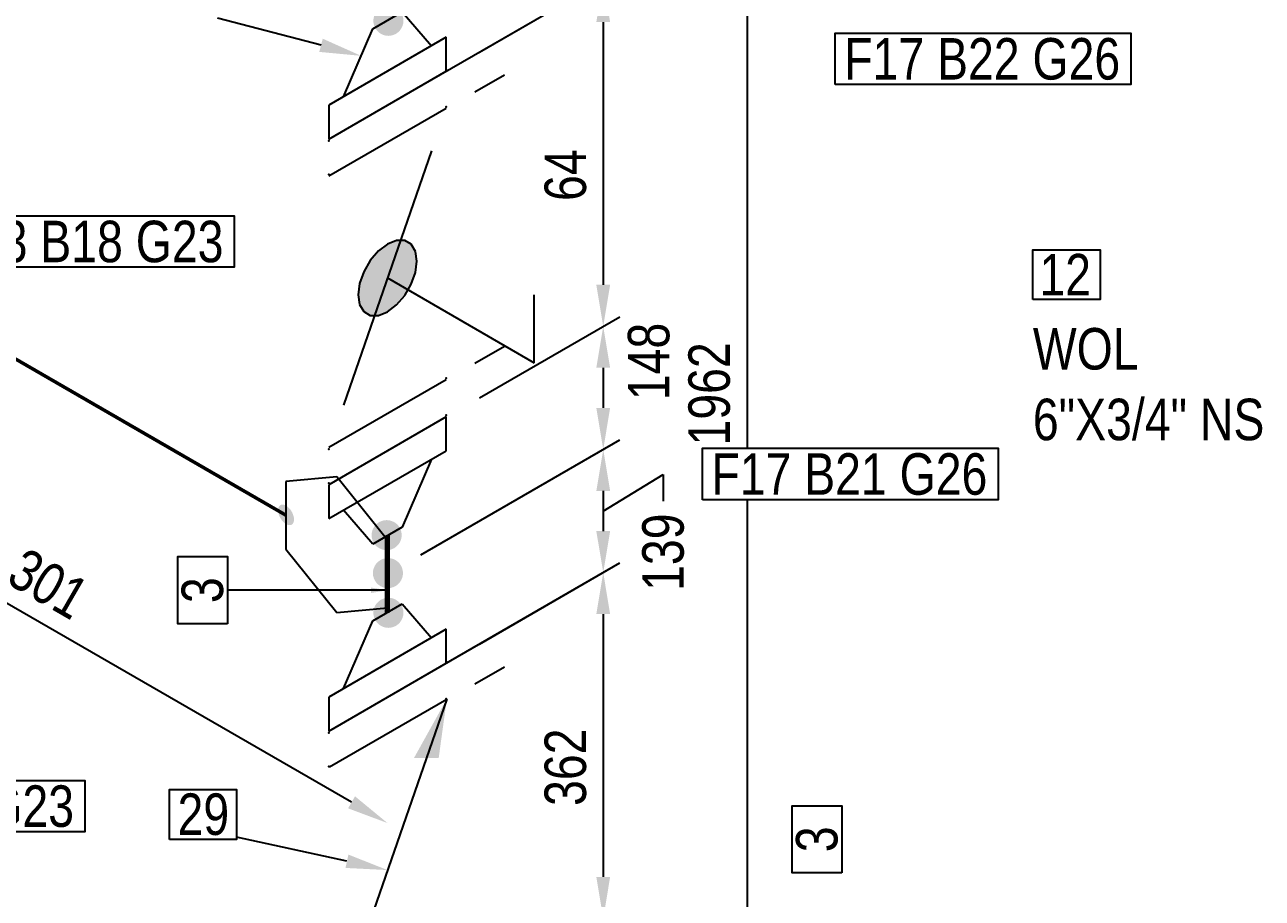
# Model space of a CAD drawing. Header units: millimetres. Extents: x 0 to 594, y 0 to 420.
# Drawn here: x 281.9 to 356.5, y 192.5 to 245.1 of the extents above; entities that cross this region are included whole.
import ezdxf
from ezdxf import colors
from ezdxf.entities.mleader import LeaderData, LeaderLine
from ezdxf.enums import TextEntityAlignment as Align
from ezdxf.math import Vec2, Vec3

# ---------------------------------------------------------------- set-up
doc = ezdxf.new("R2010")
doc.units = ezdxf.units.MM
doc.header["$LTSCALE"] = 0.25
for name, color, linetype in [('기호', 4, 'Continuous'), ('밸브', 4, 'Continuous'), ('용접', 1, 'Continuous'), ('주석', 7, 'Continuous'), ('치수', 1, 'Continuous')]:
    doc.layers.add(name, color=color, linetype=linetype)
doc.layers.add('파이프', color=3, linetype='Continuous', lineweight=70)
doc.layers.add('파이프 작은 보어', color=30, linetype='Continuous', lineweight=50)
doc.styles.add('AdskIsoAnnotation', font='arial.ttf', dxfattribs={"width": 0.8, "height": 1})
doc.styles.add('AdskIsoMetric', font='arial.ttf', dxfattribs={"width": 0.8, "height": 2.5})
doc.styles.add('AdskIsoMetric-30', font='arial.ttf', dxfattribs={"width": 0.8, "height": 2.5})
doc.styles.get("Standard").update_dxf_attribs({"font": 'arial.ttf'})
doc.dimstyles.new('AdskIsoMetric', dxfattribs={"dimtxt": 2.5, "dimasz": 2.5, "dimexe": 1, "dimexo": 2, "dimgap": 0.8, "dimtad": 1, "dimdec": 0, "dimrnd": 1, "dimzin": 0, "dimdsep": 46, "dimtxsty": 'AdskIsoMetric', "dimcen": 0, "dimclrt": 7, "dimadec": 0, "dimazin": 0, "dimtfac": 1, "dimtdec": 0, "dimtmove": 1, "dimatfit": 3, "dimfxl": 0, "dimfrac": 2, "dimtolj": 1, "dimtzin": 0, "dimarcsym": 0})

# ---------------------------------------------------------------- blocks, each defined once
blk = doc.blocks.new('개스킷-2-IsoRight')
at = {"color": 0, "linetype": 'ByBlock', "lineweight": -2, "extrusion": (-1, 0, 0)}
for p in [(-0.0529, 0.2347), (0.0442, 0.1786), (-0.0442, -0.1786), (0.0442, -0.2296)]:
    blk.add_point(p, dxfattribs=at)
blk = doc.blocks.new('버터플라이 밸브-2-IsoRight')
blk.add_hatch(color=256).paths.add_polyline_path([(-0.0884, 0.051), (-0.0883, 0.0503), (-0.0882, 0.0496), (-0.0881, 0.0489), (-0.088, 0.0483), (-0.0879, 0.0476), (-0.0879, 0.0469), (-0.0878, 0.0462), (-0.0877, 0.0455), (-0.0876, 0.0448), (-0.0875, 0.0441), (-0.0874, 0.0434), (-0.0873, 0.0427), (-0.0872, 0.042), (-0.0872, 0.0413), (-0.0871, 0.0406), (-0.087, 0.0399), (-0.0869, 0.0392), (-0.0868, 0.0385), (-0.0867, 0.0378), (-0.0866, 0.0371), (-0.0865, 0.0364), (-0.0864, 0.0357), (-0.0864, 0.0351), (-0.0863, 0.0344), (-0.0862, 0.0337), (-0.0861, 0.033), (-0.086, 0.0323), (-0.0859, 0.0316), (-0.0858, 0.0309), (-0.0857, 0.0302), (-0.0857, 0.0295), (-0.0856, 0.0288), (-0.0855, 0.0281), (-0.0854, 0.0274), (-0.0853, 0.0267), (-0.0852, 0.026), (-0.0851, 0.0253), (-0.085, 0.0246), (-0.0849, 0.0239), (-0.0849, 0.0232), (-0.0848, 0.0226), (-0.0847, 0.0219), (-0.0846, 0.0212), (-0.0845, 0.0205), (-0.0844, 0.0198), (-0.0843, 0.0191), (-0.0842, 0.0184), (-0.0842, 0.0177), (-0.0841, 0.017), (-0.0841, 0.017), (-0.0838, 0.0163), (-0.0835, 0.0155), (-0.0833, 0.0148), (-0.083, 0.0141), (-0.0828, 0.0134), (-0.0825, 0.0126), (-0.0823, 0.0119), (-0.082, 0.0112), (-0.0818, 0.0104), (-0.0815, 0.0097), (-0.0812, 0.009), (-0.081, 0.0083), (-0.0807, 0.0075), (-0.0805, 0.0068), (-0.0802, 0.0061), (-0.08, 0.0053), (-0.0797, 0.0046), (-0.0795, 0.0039), (-0.0792, 0.0032), (-0.0789, 0.0024), (-0.0787, 0.0017), (-0.0784, 0.001), (-0.0782, 0.0002), (-0.0779, -0.0005), (-0.0777, -0.0012), (-0.0774, -0.0019), (-0.0771, -0.0027), (-0.0769, -0.0034), (-0.0766, -0.0041), (-0.0764, -0.0049), (-0.0761, -0.0056), (-0.0759, -0.0063), (-0.0756, -0.007), (-0.0754, -0.0078), (-0.0751, -0.0085), (-0.0748, -0.0092), (-0.0746, -0.01), (-0.0743, -0.0107), (-0.0741, -0.0114), (-0.0738, -0.0121), (-0.0736, -0.0129), (-0.0733, -0.0136), (-0.073, -0.0143), (-0.0728, -0.0151), (-0.0725, -0.0158), (-0.0723, -0.0165), (-0.072, -0.0172), (-0.0718, -0.018), (-0.0715, -0.0187), (-0.0715, -0.0187), (-0.0711, -0.0194), (-0.0707, -0.0201), (-0.0703, -0.0208), (-0.0699, -0.0215), (-0.0695, -0.0222), (-0.0691, -0.0229), (-0.0687, -0.0235), (-0.0683, -0.0242), (-0.0679, -0.0249), (-0.0675, -0.0256), (-0.0671, -0.0263), (-0.0667, -0.027), (-0.0663, -0.0277), (-0.0659, -0.0284), (-0.0655, -0.0291), (-0.0651, -0.0298), (-0.0647, -0.0305), (-0.0643, -0.0311), (-0.0639, -0.0318), (-0.0635, -0.0325), (-0.0631, -0.0332), (-0.0627, -0.0339), (-0.0623, -0.0346), (-0.0619, -0.0353), (-0.0615, -0.036), (-0.0611, -0.0367), (-0.0607, -0.0374), (-0.0603, -0.0381), (-0.0599, -0.0388), (-0.0595, -0.0394), (-0.0591, -0.0401), (-0.0587, -0.0408), (-0.0583, -0.0415), (-0.0579, -0.0422), (-0.0575, -0.0429), (-0.0571, -0.0436), (-0.0567, -0.0443), (-0.0563, -0.045), (-0.0559, -0.0457), (-0.0555, -0.0464), (-0.0551, -0.047), (-0.0547, -0.0477), (-0.0543, -0.0484), (-0.0539, -0.0491), (-0.0535, -0.0498), (-0.0532, -0.0505), (-0.0528, -0.0512), (-0.0524, -0.0519), (-0.052, -0.0526), (-0.052, -0.0526), (-0.0515, -0.0532), (-0.0509, -0.0537), (-0.0504, -0.0543), (-0.0499, -0.0549), (-0.0494, -0.0555), (-0.0489, -0.0561), (-0.0484, -0.0567), (-0.0479, -0.0573), (-0.0474, -0.0579), (-0.0469, -0.0584), (-0.0464, -0.059), (-0.0459, -0.0596), (-0.0454, -0.0602), (-0.0449, -0.0608), (-0.0444, -0.0614), (-0.0439, -0.062), (-0.0434, -0.0625), (-0.0429, -0.0631), (-0.0424, -0.0637), (-0.0419, -0.0643), (-0.0414, -0.0649), (-0.0409, -0.0655), (-0.0404, -0.0661), (-0.0399, -0.0666), (-0.0394, -0.0672), (-0.0389, -0.0678), (-0.0384, -0.0684), (-0.0379, -0.069), (-0.0374, -0.0696), (-0.0369, -0.0702), (-0.0364, -0.0707), (-0.0359, -0.0713), (-0.0354, -0.0719), (-0.0349, -0.0725), (-0.0344, -0.0731), (-0.0339, -0.0737), (-0.0333, -0.0743), (-0.0328, -0.0748), (-0.0323, -0.0754), (-0.0318, -0.076), (-0.0313, -0.0766), (-0.0308, -0.0772), (-0.0303, -0.0778), (-0.0298, -0.0784), (-0.0293, -0.079), (-0.0288, -0.0795), (-0.0283, -0.0801), (-0.0278, -0.0807), (-0.0273, -0.0813), (-0.0273, -0.0813), (-0.0268, -0.0817), (-0.0262, -0.0821), (-0.0256, -0.0826), (-0.0251, -0.083), (-0.0245, -0.0834), (-0.024, -0.0838), (-0.0234, -0.0843), (-0.0229, -0.0847), (-0.0223, -0.0851), (-0.0217, -0.0855), (-0.0212, -0.086), (-0.0206, -0.0864), (-0.0201, -0.0868), (-0.0195, -0.0872), (-0.019, -0.0877), (-0.0184, -0.0881), (-0.0178, -0.0885), (-0.0173, -0.0889), (-0.0167, -0.0893), (-0.0162, -0.0898), (-0.0156, -0.0902), (-0.0151, -0.0906), (-0.0145, -0.091), (-0.0139, -0.0915), (-0.0134, -0.0919), (-0.0128, -0.0923), (-0.0123, -0.0927), (-0.0117, -0.0932), (-0.0111, -0.0936), (-0.0106, -0.094), (-0.01, -0.0944), (-0.0095, -0.0949), (-0.0089, -0.0953), (-0.0084, -0.0957), (-0.0078, -0.0961), (-0.0072, -0.0966), (-0.0067, -0.097), (-0.0061, -0.0974), (-0.0056, -0.0978), (-0.005, -0.0982), (-0.0045, -0.0987), (-0.0039, -0.0991), (-0.0033, -0.0995), (-0.0028, -0.0999), (-0.0022, -0.1004), (-0.0017, -0.1008), (-0.0011, -0.1012), (-0.0006, -0.1016), (0, -0.1021), (0, -0.1021), (0.0006, -0.1023), (0.0011, -0.1025), (0.0017, -0.1027), (0.0022, -0.1029), (0.0028, -0.1032), (0.0033, -0.1034), (0.0039, -0.1036), (0.0045, -0.1038), (0.005, -0.104), (0.0056, -0.1043), (0.0061, -0.1045), (0.0067, -0.1047), (0.0072, -0.1049), (0.0078, -0.1051), (0.0084, -0.1054), (0.0089, -0.1056), (0.0095, -0.1058), (0.01, -0.106), (0.0106, -0.1062), (0.0111, -0.1065), (0.0117, -0.1067), (0.0123, -0.1069), (0.0128, -0.1071), (0.0134, -0.1073), (0.0139, -0.1076), (0.0145, -0.1078), (0.0151, -0.108), (0.0156, -0.1082), (0.0162, -0.1084), (0.0167, -0.1087), (0.0173, -0.1089), (0.0178, -0.1091), (0.0184, -0.1093), (0.019, -0.1095), (0.0195, -0.1098), (0.0201, -0.11), (0.0206, -0.1102), (0.0212, -0.1104), (0.0217, -0.1106), (0.0223, -0.1109), (0.0229, -0.1111), (0.0234, -0.1113), (0.024, -0.1115), (0.0245, -0.1117), (0.0251, -0.112), (0.0256, -0.1122), (0.0262, -0.1124), (0.0268, -0.1126), (0.0273, -0.1128), (0.0273, -0.1128), (0.0278, -0.1128), (0.0283, -0.1128), (0.0288, -0.1128), (0.0293, -0.1128), (0.0298, -0.1128), (0.0303, -0.1128), (0.0308, -0.1128), (0.0313, -0.1128), (0.0318, -0.1128), (0.0323, -0.1128), (0.0328, -0.1128), (0.0333, -0.1128), (0.0339, -0.1128), (0.0344, -0.1128), (0.0349, -0.1128), (0.0354, -0.1127), (0.0359, -0.1127), (0.0364, -0.1127), (0.0369, -0.1127), (0.0374, -0.1127), (0.0379, -0.1127), (0.0384, -0.1127), (0.0389, -0.1127), (0.0394, -0.1127), (0.0399, -0.1127), (0.0404, -0.1127), (0.0409, -0.1127), (0.0414, -0.1127), (0.0419, -0.1127), (0.0424, -0.1127), (0.0429, -0.1127), (0.0434, -0.1127), (0.0439, -0.1127), (0.0444, -0.1126), (0.0449, -0.1126), (0.0454, -0.1126), (0.0459, -0.1126), (0.0464, -0.1126), (0.0469, -0.1126), (0.0474, -0.1126), (0.0479, -0.1126), (0.0484, -0.1126), (0.0489, -0.1126), (0.0494, -0.1126), (0.0499, -0.1126), (0.0504, -0.1126), (0.0509, -0.1126), (0.0515, -0.1126), (0.052, -0.1126), (0.052, -0.1126), (0.0524, -0.1123), (0.0528, -0.1121), (0.0532, -0.1119), (0.0535, -0.1116), (0.0539, -0.1114), (0.0543, -0.1112), (0.0547, -0.111), (0.0551, -0.1107), (0.0555, -0.1105), (0.0559, -0.1103), (0.0563, -0.11), (0.0567, -0.1098), (0.0571, -0.1096), (0.0575, -0.1093), (0.0579, -0.1091), (0.0583, -0.1089), (0.0587, -0.1086), (0.0591, -0.1084), (0.0595, -0.1082), (0.0599, -0.108), (0.0603, -0.1077), (0.0607, -0.1075), (0.0611, -0.1073), (0.0615, -0.107), (0.0619, -0.1068), (0.0623, -0.1066), (0.0627, -0.1063), (0.0631, -0.1061), (0.0635, -0.1059), (0.0639, -0.1057), (0.0643, -0.1054), (0.0647, -0.1052), (0.0651, -0.105), (0.0655, -0.1047), (0.0659, -0.1045), (0.0663, -0.1043), (0.0667, -0.104), (0.0671, -0.1038), (0.0675, -0.1036), (0.0679, -0.1033), (0.0683, -0.1031), (0.0687, -0.1029), (0.0691, -0.1027), (0.0695, -0.1024), (0.0699, -0.1022), (0.0703, -0.102), (0.0707, -0.1017), (0.0711, -0.1015), (0.0715, -0.1013), (0.0715, -0.1013), (0.0718, -0.1008), (0.072, -0.1004), (0.0723, -0.1), (0.0725, -0.0995), (0.0728, -0.0991), (0.073, -0.0987), (0.0733, -0.0982), (0.0736, -0.0978), (0.0738, -0.0974), (0.0741, -0.0969), (0.0743, -0.0965), (0.0746, -0.0961), (0.0748, -0.0957), (0.0751, -0.0952), (0.0754, -0.0948), (0.0756, -0.0944), (0.0759, -0.0939), (0.0761, -0.0935), (0.0764, -0.0931), (0.0766, -0.0926), (0.0769, -0.0922), (0.0771, -0.0918), (0.0774, -0.0913), (0.0777, -0.0909), (0.0779, -0.0905), (0.0782, -0.09), (0.0784, -0.0896), (0.0787, -0.0892), (0.0789, -0.0887), (0.0792, -0.0883), (0.0795, -0.0879), (0.0797, -0.0874), (0.08, -0.087), (0.0802, -0.0866), (0.0805, -0.0861), (0.0807, -0.0857), (0.081, -0.0853), (0.0812, -0.0848), (0.0815, -0.0844), (0.0818, -0.084), (0.082, -0.0835), (0.0823, -0.0831), (0.0825, -0.0827), (0.0828, -0.0822), (0.083, -0.0818), (0.0833, -0.0814), (0.0835, -0.0809), (0.0838, -0.0805), (0.0841, -0.0801), (0.0841, -0.0801), (0.0842, -0.0795), (0.0842, -0.0789), (0.0843, -0.0783), (0.0844, -0.0777), (0.0845, -0.0771), (0.0846, -0.0765), (0.0847, -0.0759), (0.0848, -0.0753), (0.0849, -0.0747), (0.0849, -0.0741), (0.085, -0.0736), (0.0851, -0.073), (0.0852, -0.0724), (0.0853, -0.0718), (0.0854, -0.0712), (0.0855, -0.0706), (0.0856, -0.07), (0.0857, -0.0694), (0.0857, -0.0688), (0.0858, -0.0682), (0.0859, -0.0676), (0.086, -0.067), (0.0861, -0.0664), (0.0862, -0.0658), (0.0863, -0.0653), (0.0864, -0.0647), (0.0864, -0.0641), (0.0865, -0.0635), (0.0866, -0.0629), (0.0867, -0.0623), (0.0868, -0.0617), (0.0869, -0.0611), (0.087, -0.0605), (0.0871, -0.0599), (0.0872, -0.0593), (0.0872, -0.0587), (0.0873, -0.0581), (0.0874, -0.0576), (0.0875, -0.057), (0.0876, -0.0564), (0.0877, -0.0558), (0.0878, -0.0552), (0.0879, -0.0546), (0.0879, -0.054), (0.088, -0.0534), (0.0881, -0.0528), (0.0882, -0.0522), (0.0883, -0.0516), (0.0884, -0.051), (0.0884, -0.051), (0.0883, -0.0503), (0.0882, -0.0496), (0.0881, -0.0489), (0.088, -0.0483), (0.0879, -0.0476), (0.0879, -0.0469), (0.0878, -0.0462), (0.0877, -0.0455), (0.0876, -0.0448), (0.0875, -0.0441), (0.0874, -0.0434), (0.0873, -0.0427), (0.0872, -0.042), (0.0872, -0.0413), (0.0871, -0.0406), (0.087, -0.0399), (0.0869, -0.0392), (0.0868, -0.0385), (0.0867, -0.0378), (0.0866, -0.0371), (0.0865, -0.0364), (0.0864, -0.0357), (0.0864, -0.0351), (0.0863, -0.0344), (0.0862, -0.0337), (0.0861, -0.033), (0.086, -0.0323), (0.0859, -0.0316), (0.0858, -0.0309), (0.0857, -0.0302), (0.0857, -0.0295), (0.0856, -0.0288), (0.0855, -0.0281), (0.0854, -0.0274), (0.0853, -0.0267), (0.0852, -0.026), (0.0851, -0.0253), (0.085, -0.0246), (0.0849, -0.0239), (0.0849, -0.0232), (0.0848, -0.0226), (0.0847, -0.0219), (0.0846, -0.0212), (0.0845, -0.0205), (0.0844, -0.0198), (0.0843, -0.0191), (0.0842, -0.0184), (0.0842, -0.0177), (0.0841, -0.017), (0.0841, -0.017), (0.0838, -0.0163), (0.0835, -0.0155), (0.0833, -0.0148), (0.083, -0.0141), (0.0828, -0.0134), (0.0825, -0.0126), (0.0823, -0.0119), (0.082, -0.0112), (0.0818, -0.0104), (0.0815, -0.0097), (0.0812, -0.009), (0.081, -0.0083), (0.0807, -0.0075), (0.0805, -0.0068), (0.0802, -0.0061), (0.08, -0.0053), (0.0797, -0.0046), (0.0795, -0.0039), (0.0792, -0.0032), (0.0789, -0.0024), (0.0787, -0.0017), (0.0784, -0.001), (0.0782, -0.0002), (0.0779, 0.0005), (0.0777, 0.0012), (0.0774, 0.0019), (0.0771, 0.0027), (0.0769, 0.0034), (0.0766, 0.0041), (0.0764, 0.0049), (0.0761, 0.0056), (0.0759, 0.0063), (0.0756, 0.007), (0.0754, 0.0078), (0.0751, 0.0085), (0.0748, 0.0092), (0.0746, 0.01), (0.0743, 0.0107), (0.0741, 0.0114), (0.0738, 0.0121), (0.0736, 0.0129), (0.0733, 0.0136), (0.073, 0.0143), (0.0728, 0.0151), (0.0725, 0.0158), (0.0723, 0.0165), (0.072, 0.0172), (0.0718, 0.018), (0.0715, 0.0187), (0.0715, 0.0187), (0.0711, 0.0194), (0.0707, 0.0201), (0.0703, 0.0208), (0.0699, 0.0215), (0.0695, 0.0222), (0.0691, 0.0229), (0.0687, 0.0235), (0.0683, 0.0242), (0.0679, 0.0249), (0.0675, 0.0256), (0.0671, 0.0263), (0.0667, 0.027), (0.0663, 0.0277), (0.0659, 0.0284), (0.0655, 0.0291), (0.0651, 0.0298), (0.0647, 0.0305), (0.0643, 0.0311), (0.0639, 0.0318), (0.0635, 0.0325), (0.0631, 0.0332), (0.0627, 0.0339), (0.0623, 0.0346), (0.0619, 0.0353), (0.0615, 0.036), (0.0611, 0.0367), (0.0607, 0.0374), (0.0603, 0.0381), (0.0599, 0.0388), (0.0595, 0.0394), (0.0591, 0.0401), (0.0587, 0.0408), (0.0583, 0.0415), (0.0579, 0.0422), (0.0575, 0.0429), (0.0571, 0.0436), (0.0567, 0.0443), (0.0563, 0.045), (0.0559, 0.0457), (0.0555, 0.0464), (0.0551, 0.047), (0.0547, 0.0477), (0.0543, 0.0484), (0.0539, 0.0491), (0.0535, 0.0498), (0.0532, 0.0505), (0.0528, 0.0512), (0.0524, 0.0519), (0.052, 0.0526), (0.052, 0.0526), (0.0515, 0.0532), (0.0509, 0.0537), (0.0504, 0.0543), (0.0499, 0.0549), (0.0494, 0.0555), (0.0489, 0.0561), (0.0484, 0.0567), (0.0479, 0.0573), (0.0474, 0.0579), (0.0469, 0.0584), (0.0464, 0.059), (0.0459, 0.0596), (0.0454, 0.0602), (0.0449, 0.0608), (0.0444, 0.0614), (0.0439, 0.062), (0.0434, 0.0625), (0.0429, 0.0631), (0.0424, 0.0637), (0.0419, 0.0643), (0.0414, 0.0649), (0.0409, 0.0655), (0.0404, 0.0661), (0.0399, 0.0666), (0.0394, 0.0672), (0.0389, 0.0678), (0.0384, 0.0684), (0.0379, 0.069), (0.0374, 0.0696), (0.0369, 0.0702), (0.0364, 0.0707), (0.0359, 0.0713), (0.0354, 0.0719), (0.0349, 0.0725), (0.0344, 0.0731), (0.0339, 0.0737), (0.0333, 0.0743), (0.0328, 0.0748), (0.0323, 0.0754), (0.0318, 0.076), (0.0313, 0.0766), (0.0308, 0.0772), (0.0303, 0.0778), (0.0298, 0.0784), (0.0293, 0.079), (0.0288, 0.0795), (0.0283, 0.0801), (0.0278, 0.0807), (0.0273, 0.0813), (0.0273, 0.0813), (0.0268, 0.0817), (0.0262, 0.0821), (0.0256, 0.0826), (0.0251, 0.083), (0.0245, 0.0834), (0.024, 0.0838), (0.0234, 0.0843), (0.0229, 0.0847), (0.0223, 0.0851), (0.0217, 0.0855), (0.0212, 0.086), (0.0206, 0.0864), (0.0201, 0.0868), (0.0195, 0.0872), (0.019, 0.0877), (0.0184, 0.0881), (0.0178, 0.0885), (0.0173, 0.0889), (0.0167, 0.0893), (0.0162, 0.0898), (0.0156, 0.0902), (0.0151, 0.0906), (0.0145, 0.091), (0.0139, 0.0915), (0.0134, 0.0919), (0.0128, 0.0923), (0.0123, 0.0927), (0.0117, 0.0932), (0.0111, 0.0936), (0.0106, 0.094), (0.01, 0.0944), (0.0095, 0.0949), (0.0089, 0.0953), (0.0084, 0.0957), (0.0078, 0.0961), (0.0072, 0.0966), (0.0067, 0.097), (0.0061, 0.0974), (0.0056, 0.0978), (0.005, 0.0982), (0.0045, 0.0987), (0.0039, 0.0991), (0.0033, 0.0995), (0.0028, 0.0999), (0.0022, 0.1004), (0.0017, 0.1008), (0.0011, 0.1012), (0.0006, 0.1016), (0, 0.1021), (0, 0.1021), (-0.0006, 0.1023), (-0.0011, 0.1025), (-0.0017, 0.1027), (-0.0022, 0.1029), (-0.0028, 0.1032), (-0.0033, 0.1034), (-0.0039, 0.1036), (-0.0045, 0.1038), (-0.005, 0.104), (-0.0056, 0.1043), (-0.0061, 0.1045), (-0.0067, 0.1047), (-0.0072, 0.1049), (-0.0078, 0.1051), (-0.0084, 0.1054), (-0.0089, 0.1056), (-0.0095, 0.1058), (-0.01, 0.106), (-0.0106, 0.1062), (-0.0111, 0.1065), (-0.0117, 0.1067), (-0.0123, 0.1069), (-0.0128, 0.1071), (-0.0134, 0.1073), (-0.0139, 0.1076), (-0.0145, 0.1078), (-0.0151, 0.108), (-0.0156, 0.1082), (-0.0162, 0.1084), (-0.0167, 0.1087), (-0.0173, 0.1089), (-0.0178, 0.1091), (-0.0184, 0.1093), (-0.019, 0.1095), (-0.0195, 0.1098), (-0.0201, 0.11), (-0.0206, 0.1102), (-0.0212, 0.1104), (-0.0217, 0.1106), (-0.0223, 0.1109), (-0.0229, 0.1111), (-0.0234, 0.1113), (-0.024, 0.1115), (-0.0245, 0.1117), (-0.0251, 0.112), (-0.0256, 0.1122), (-0.0262, 0.1124), (-0.0268, 0.1126), (-0.0273, 0.1128), (-0.0273, 0.1128), (-0.0278, 0.1128), (-0.0283, 0.1128), (-0.0288, 0.1128), (-0.0293, 0.1128), (-0.0298, 0.1128), (-0.0303, 0.1128), (-0.0308, 0.1128), (-0.0313, 0.1128), (-0.0318, 0.1128), (-0.0323, 0.1128), (-0.0328, 0.1128), (-0.0333, 0.1128), (-0.0339, 0.1128), (-0.0344, 0.1128), (-0.0349, 0.1128), (-0.0354, 0.1127), (-0.0359, 0.1127), (-0.0364, 0.1127), (-0.0369, 0.1127), (-0.0374, 0.1127), (-0.0379, 0.1127), (-0.0384, 0.1127), (-0.0389, 0.1127), (-0.0394, 0.1127), (-0.0399, 0.1127), (-0.0404, 0.1127), (-0.0409, 0.1127), (-0.0414, 0.1127), (-0.0419, 0.1127), (-0.0424, 0.1127), (-0.0429, 0.1127), (-0.0434, 0.1127), (-0.0439, 0.1127), (-0.0444, 0.1126), (-0.0449, 0.1126), (-0.0454, 0.1126), (-0.0459, 0.1126), (-0.0464, 0.1126), (-0.0469, 0.1126), (-0.0474, 0.1126), (-0.0479, 0.1126), (-0.0484, 0.1126), (-0.0489, 0.1126), (-0.0494, 0.1126), (-0.0499, 0.1126), (-0.0504, 0.1126), (-0.0509, 0.1126), (-0.0515, 0.1126), (-0.052, 0.1126), (-0.052, 0.1126), (-0.0524, 0.1123), (-0.0528, 0.1121), (-0.0532, 0.1119), (-0.0535, 0.1116), (-0.0539, 0.1114), (-0.0543, 0.1112), (-0.0547, 0.111), (-0.0551, 0.1107), (-0.0555, 0.1105), (-0.0559, 0.1103), (-0.0563, 0.11), (-0.0567, 0.1098), (-0.0571, 0.1096), (-0.0575, 0.1093), (-0.0579, 0.1091), (-0.0583, 0.1089), (-0.0587, 0.1086), (-0.0591, 0.1084), (-0.0595, 0.1082), (-0.0599, 0.108), (-0.0603, 0.1077), (-0.0607, 0.1075), (-0.0611, 0.1073), (-0.0615, 0.107), (-0.0619, 0.1068), (-0.0623, 0.1066), (-0.0627, 0.1063), (-0.0631, 0.1061), (-0.0635, 0.1059), (-0.0639, 0.1057), (-0.0643, 0.1054), (-0.0647, 0.1052), (-0.0651, 0.105), (-0.0655, 0.1047), (-0.0659, 0.1045), (-0.0663, 0.1043), (-0.0667, 0.104), (-0.0671, 0.1038), (-0.0675, 0.1036), (-0.0679, 0.1033), (-0.0683, 0.1031), (-0.0687, 0.1029), (-0.0691, 0.1027), (-0.0695, 0.1024), (-0.0699, 0.1022), (-0.0703, 0.102), (-0.0707, 0.1017), (-0.0711, 0.1015), (-0.0715, 0.1013), (-0.0715, 0.1013), (-0.0718, 0.1008), (-0.072, 0.1004), (-0.0723, 0.1), (-0.0725, 0.0995), (-0.0728, 0.0991), (-0.073, 0.0987), (-0.0733, 0.0982), (-0.0736, 0.0978), (-0.0738, 0.0974), (-0.0741, 0.0969), (-0.0743, 0.0965), (-0.0746, 0.0961), (-0.0748, 0.0957), (-0.0751, 0.0952), (-0.0754, 0.0948), (-0.0756, 0.0944), (-0.0759, 0.0939), (-0.0761, 0.0935), (-0.0764, 0.0931), (-0.0766, 0.0926), (-0.0769, 0.0922), (-0.0771, 0.0918), (-0.0774, 0.0913), (-0.0777, 0.0909), (-0.0779, 0.0905), (-0.0782, 0.09), (-0.0784, 0.0896), (-0.0787, 0.0892), (-0.0789, 0.0887), (-0.0792, 0.0883), (-0.0795, 0.0879), (-0.0797, 0.0874), (-0.08, 0.087), (-0.0802, 0.0866), (-0.0805, 0.0861), (-0.0807, 0.0857), (-0.081, 0.0853), (-0.0812, 0.0848), (-0.0815, 0.0844), (-0.0818, 0.084), (-0.082, 0.0835), (-0.0823, 0.0831), (-0.0825, 0.0827), (-0.0828, 0.0822), (-0.083, 0.0818), (-0.0833, 0.0814), (-0.0835, 0.0809), (-0.0838, 0.0805), (-0.0841, 0.0801), (-0.0841, 0.0801), (-0.0842, 0.0795), (-0.0842, 0.0789), (-0.0843, 0.0783), (-0.0844, 0.0777), (-0.0845, 0.0771), (-0.0846, 0.0765), (-0.0847, 0.0759), (-0.0848, 0.0753), (-0.0849, 0.0747), (-0.0849, 0.0741), (-0.085, 0.0736), (-0.0851, 0.073), (-0.0852, 0.0724), (-0.0853, 0.0718), (-0.0854, 0.0712), (-0.0855, 0.0706), (-0.0856, 0.07), (-0.0857, 0.0694), (-0.0857, 0.0688), (-0.0858, 0.0682), (-0.0859, 0.0676), (-0.086, 0.067), (-0.0861, 0.0664), (-0.0862, 0.0658), (-0.0863, 0.0653), (-0.0864, 0.0647), (-0.0864, 0.0641), (-0.0865, 0.0635), (-0.0866, 0.0629), (-0.0867, 0.0623), (-0.0868, 0.0617), (-0.0869, 0.0611), (-0.087, 0.0605), (-0.0871, 0.0599), (-0.0872, 0.0593), (-0.0872, 0.0587), (-0.0873, 0.0581), (-0.0874, 0.0576), (-0.0875, 0.057), (-0.0876, 0.0564), (-0.0877, 0.0558), (-0.0878, 0.0552), (-0.0879, 0.0546), (-0.0879, 0.054), (-0.088, 0.0534), (-0.0881, 0.0528), (-0.0882, 0.0522), (-0.0883, 0.0516)], flags=0)
at = {"color": 0, "linetype": 'ByBlock', "lineweight": -2, "extrusion": (-0.707107, -0.408248, 0.57735)}
for p, q in [((-0.3536, 0), (-0.3536, 0.4082)), ((0.2652, -0.3062), (-0.2652, 0.3062)), ((-0.052, 0.1126), (-0.0715, 0.1013)), ((-0.0273, 0.1128), (-0.052, 0.1126)), ((0, 0.1021), (-0.0273, 0.1128)), ((-0.0841, 0.0801), (-0.0884, 0.051)), ((-0.0715, 0.1013), (-0.0841, 0.0801)), ((0.0273, 0.0813), (0, 0.1021)), ((0.052, 0.0526), (0.0273, 0.0813)), ((-0.0884, 0.051), (-0.0841, 0.017)), ((0.0715, 0.0187), (0.052, 0.0526)), ((-0.0841, 0.017), (-0.0715, -0.0187)), ((0.0841, -0.017), (0.0715, 0.0187)), ((-0.0715, -0.0187), (-0.052, -0.0526)), ((0.0884, -0.051), (0.0841, -0.017)), ((0.3536, -0.4082), (0.3536, 0)), ((-0.052, -0.0526), (-0.0273, -0.0813)), ((0.0841, -0.0801), (0.0884, -0.051)), ((-0.0273, -0.0813), (0, -0.1021)), ((0, -0.1021), (0.0273, -0.1128)), ((0.052, -0.1126), (0.0715, -0.1013)), ((0.0715, -0.1013), (0.0841, -0.0801)), ((0.0273, -0.1128), (0.052, -0.1126))]:
    blk.add_line(p, q, dxfattribs=at)
blk = doc.blocks.new('Operator_Lever-1-IsoLeft')
at = {"color": 0, "linetype": 'ByBlock', "lineweight": -2, "extrusion": (0, 0.816497, 0.57735)}
for p, q in [((0, 0), (-0.4419, -0.2552)), ((-0.4419, -0.2552), (-0.2652, -0.3572))]:
    blk.add_line(p, q, dxfattribs=at)
blk = doc.blocks.new('플랜지WN-2-IsoRight')
at = {"color": 0, "linetype": 'ByBlock', "lineweight": -2, "extrusion": (-0.707107, -0.408248, 0.57735)}
for p, q in [((0.1105, 0.1403), (0.0221, 0.1914)), ((0.0221, 0.1914), (0.0221, -0.2169)), ((-0.1105, 0.1148), (0.0221, 0.1403)), ((-0.1105, 0.0128), (-0.1105, 0.1148)), ((0.1105, -0.2679), (0.1105, 0.1403)), ((0.0221, -0.1659), (-0.1105, 0.0128)), ((0.0221, -0.2169), (0.1105, -0.2679))]:
    blk.add_line(p, q, dxfattribs=at)
blk = doc.blocks.new('화살표된 체크 밸브-2-Iso2DSkew0')
h = blk.add_hatch(color=256)
h.paths.add_polyline_path([(2.335, 6.741), (3.081, 6.741), (3.573, 10.313)], flags=0)
h.paths.add_polyline_path([(1.589, 6.741), (2.335, 6.741), (3.573, 10.313)], flags=0)
at = {"color": 0, "extrusion": (0.707107, -0.408248, 0.57735)}
for p, q in [((-3.503, 6.218), (3.568, 10.3)), ((3.568, 10.3), (-3.503, -10.112)), ((-3.503, -10.112), (3.568, -6.03))]:
    blk.add_line(p, q, dxfattribs=at)
blk = doc.blocks.new('*D91')
at = {"layer": 'Defpoints', "color": 0}
for p in [(262.962, 235.555), (262.962, 220.555), (303.795, 211.98)]:
    blk.add_point(p, dxfattribs=at)
at = {"layer": '치수', "color": 0, "lineweight": -2}
blk.add_line((301.63, 198.23), (265.127, 219.305), dxfattribs=at)
at = {"layer": '치수', "color": 0}
for points in [[(265.335, 219.666), (264.919, 218.944), (262.962, 220.555)], [(301.838, 198.591), (301.422, 197.869), (303.795, 196.98)]]:
    blk.add_solid(points, dxfattribs=at)
at = {"layer": '치수', "color": 7, "insert": (283.378, 211.384), "char_height": 2.5, "attachment_point": 5, "rotation": 330, "style": 'AdskIsoMetric-30'}
blk.add_mtext('\\A1;301', dxfattribs=at)
blk = doc.blocks.new('*D110')
at = {"layer": 'Defpoints', "color": 0}
for p in [(303.795, 263.313), (316.786, 247.711), (307.331, 242.253)]:
    blk.add_point(p, dxfattribs=at)
at = {"layer": '치수', "color": 0, "lineweight": -2}
for p, q in [((305.795, 264.468), (317.786, 271.39)), ((316.786, 268.313), (316.786, 250.211)), ((309.331, 243.407), (317.786, 248.289))]:
    blk.add_line(p, q, dxfattribs=at)
at = {"layer": '치수', "color": 0}
for points in [[(316.369, 268.313), (317.202, 268.313), (316.786, 270.813)], [(316.369, 250.211), (317.202, 250.211), (316.786, 247.711)]]:
    blk.add_solid(points, dxfattribs=at)
at = {"layer": '치수', "color": 7, "insert": (314.519, 257.954), "char_height": 2.5, "attachment_point": 5, "rotation": 90, "style": 'AdskIsoMetric-30'}
blk.add_mtext('\\A1;420', dxfattribs=at)
blk = doc.blocks.new('*D111')
at = {"layer": 'Defpoints', "color": 0}
for p in [(303.795, 240.211), (316.786, 226.895), (307.331, 221.436)]:
    blk.add_point(p, dxfattribs=at)
at = {"layer": '치수', "color": 0, "lineweight": -2}
for p, q in [((305.795, 241.366), (317.786, 248.289)), ((316.786, 245.211), (316.786, 229.395)), ((309.331, 222.591), (317.786, 227.473))]:
    blk.add_line(p, q, dxfattribs=at)
at = {"layer": '치수', "color": 0}
for points in [[(316.369, 245.211), (317.202, 245.211), (316.786, 247.711)], [(316.369, 229.395), (317.202, 229.395), (316.786, 226.895)]]:
    blk.add_solid(points, dxfattribs=at)
at = {"layer": '치수', "color": 7, "insert": (314.519, 235.995), "char_height": 2.5, "attachment_point": 5, "rotation": 90, "style": 'AdskIsoMetric-30'}
blk.add_mtext('\\A1;64', dxfattribs=at)
blk = doc.blocks.new('개스킷 해치 표식-2-IsoRight')
at = {"linetype": 'ByBlock', "lineweight": -2, "extrusion": (-0.707107, -0.408248, 0.57735)}
blk.add_line((0, 0), (0, -0.1021), dxfattribs=at)
blk = doc.blocks.new('*D112')
at = {"layer": 'Defpoints', "color": 0}
for p in [(307.331, 221.436), (316.786, 219.48), (303.795, 211.98)]:
    blk.add_point(p, dxfattribs=at)
at = {"layer": '치수', "color": 0, "lineweight": -2}
for p, q in [((309.331, 222.591), (317.786, 227.473)), ((316.786, 224.395), (316.786, 221.98)), ((305.795, 213.135), (317.786, 220.057))]:
    blk.add_line(p, q, dxfattribs=at)
at = {"layer": '치수', "color": 0}
for points in [[(316.369, 224.395), (317.202, 224.395), (316.786, 226.895)], [(316.369, 221.98), (317.202, 221.98), (316.786, 219.48)]]:
    blk.add_solid(points, dxfattribs=at)
at = {"layer": '치수', "color": 7, "insert": (319.535, 224.775), "char_height": 2.5, "attachment_point": 5, "rotation": 90, "style": 'AdskIsoMetric-30'}
blk.add_mtext('\\A1;148', dxfattribs=at)
blk = doc.blocks.new('*D113')
at = {"layer": 'Defpoints', "color": 0}
for p in [(303.795, 211.98), (316.786, 212.064), (307.331, 206.606)]:
    blk.add_point(p, dxfattribs=at)
at = {"layer": '치수', "color": 0, "lineweight": -2}
for p, q in [((305.795, 213.135), (317.786, 220.057)), ((316.786, 215.772), (320.401, 217.974)), ((320.401, 217.974), (320.401, 216.374)), ((316.786, 216.98), (316.786, 214.564)), ((309.331, 207.76), (317.786, 212.642))]:
    blk.add_line(p, q, dxfattribs=at)
at = {"layer": '치수', "color": 0}
for points in [[(316.369, 216.98), (317.202, 216.98), (316.786, 219.48)], [(316.369, 214.564), (317.202, 214.564), (316.786, 212.064)]]:
    blk.add_solid(points, dxfattribs=at)
at = {"layer": '치수', "color": 7, "insert": (320.401, 213.291), "char_height": 2.5, "attachment_point": 5, "rotation": 90, "style": 'AdskIsoMetric-30'}
blk.add_mtext('\\A1;139', dxfattribs=at)
blk = doc.blocks.new('*D114')
at = {"layer": 'Defpoints', "color": 0}
for p in [(303.795, 204.564), (316.786, 191.238), (307.331, 185.779)]:
    blk.add_point(p, dxfattribs=at)
at = {"layer": '치수', "color": 0, "lineweight": -2}
for p, q in [((305.795, 205.719), (317.786, 212.642)), ((316.786, 209.564), (316.786, 193.738)), ((309.331, 186.934), (317.786, 191.815))]:
    blk.add_line(p, q, dxfattribs=at)
at = {"layer": '치수', "color": 0}
for points in [[(316.369, 209.564), (317.202, 209.564), (316.786, 212.064)], [(316.369, 193.738), (317.202, 193.738), (316.786, 191.238)]]:
    blk.add_solid(points, dxfattribs=at)
at = {"layer": '치수', "color": 7, "insert": (314.519, 200.343), "char_height": 2.5, "attachment_point": 5, "rotation": 90, "style": 'AdskIsoMetric-30'}
blk.add_mtext('\\A1;362', dxfattribs=at)
blk = doc.blocks.new('*D119')
at = {"layer": 'Defpoints', "color": 0}
for p in [(303.795, 263.313), (325.446, 162.292), (307.331, 151.833)]:
    blk.add_point(p, dxfattribs=at)
at = {"layer": '치수', "color": 0, "lineweight": -2}
for p, q in [((305.795, 264.468), (326.446, 276.39)), ((325.446, 273.313), (325.446, 164.792)), ((309.331, 152.988), (326.446, 162.869))]:
    blk.add_line(p, q, dxfattribs=at)
at = {"layer": '치수', "color": 0}
for points in [[(325.029, 273.313), (325.862, 273.313), (325.446, 275.813)], [(325.029, 164.792), (325.862, 164.792), (325.446, 162.292)]]:
    blk.add_solid(points, dxfattribs=at)
at = {"layer": '치수', "color": 7, "insert": (323.18, 222.824), "char_height": 2.5, "attachment_point": 5, "rotation": 90, "style": 'AdskIsoMetric-30'}
blk.add_mtext('\\A1;1962', dxfattribs=at)
blk = doc.blocks.new('Olet1-2-Iso2DSkew0')
at = {"color": 0, "linetype": 'ByBlock', "lineweight": -2, "extrusion": (-0.707107, -0.408248, 0.57735)}
for p, q in [((-3.062, 5.85), (-6.124, 5.577)), ((-6.124, 5.577), (-6.124, 1.494)), ((0, 2.041), (-3.062, 5.85)), ((-6.124, 1.494), (-3.062, -2.315)), ((0, -2.041), (0, 2.041)), ((-3.062, -2.315), (0, -2.041))]:
    blk.add_line(p, q, dxfattribs=at)
blk = doc.blocks.new('Buttweld')
at = {"lineweight": -2}
blk.add_hatch(color=0, dxfattribs=at).paths.add_polyline_path([(0.044, -0.0026), (0.0433, 0.0053), (0.0413, 0.0129), (0.0379, 0.02), (0.0334, 0.0265), (0.0278, 0.0321), (0.0214, 0.0366), (0.0142, 0.0399), (0.0066, 0.042), (-0.0013, 0.0427), (-0.0091, 0.042), (-0.0168, 0.0399), (-0.0239, 0.0366), (-0.0304, 0.0321), (-0.036, 0.0265), (-0.0405, 0.02), (-0.0438, 0.0129), (-0.0459, 0.0053), (-0.0466, -0.0026), (-0.0459, -0.0105), (-0.0438, -0.0181), (-0.0405, -0.0252), (-0.036, -0.0317), (-0.0304, -0.0373), (-0.0239, -0.0418), (-0.0168, -0.0452), (-0.0091, -0.0472), (-0.0013, -0.0479), (0.0066, -0.0472), (0.0142, -0.0452), (0.0214, -0.0418), (0.0278, -0.0373), (0.0334, -0.0317), (0.0379, -0.0252), (0.0413, -0.0181), (0.0433, -0.0105)], is_closed=False, flags=0)
blk = doc.blocks.new('Weld-2-IsoRight')
blk.add_hatch(color=256).paths.add_polyline_path([(-0.0311, 0.0201), (-0.0306, 0.0134), (-0.0292, 0.0063), (-0.0268, -0.0009), (-0.0236, -0.008), (-0.0197, -0.0148), (-0.0151, -0.0212), (-0.01, -0.0268), (-0.0047, -0.0316), (0.0009, -0.0354), (0.0065, -0.038), (0.0119, -0.0395), (0.0169, -0.0397), (0.0215, -0.0386), (0.0254, -0.0363), (0.0286, -0.0329), (0.031, -0.0284), (0.0324, -0.023), (0.0329, -0.0169), (0.0324, -0.0102), (0.031, -0.0031), (0.0286, 0.0041), (0.0254, 0.0112), (0.0215, 0.018), (0.0169, 0.0244), (0.0119, 0.03), (0.0065, 0.0348), (0.0009, 0.0386), (-0.0047, 0.0412), (-0.01, 0.0427), (-0.0151, 0.0429), (-0.0197, 0.0418), (-0.0236, 0.0395), (-0.0268, 0.0361), (-0.0292, 0.0316), (-0.0306, 0.0262)], is_closed=False, flags=0)
blk = doc.blocks.new('AnnoRect')
at = {"color": 0, "linetype": 'ByBlock', "lineweight": -2}
blk.add_wipeout([(-0.8095, -0.6), (-0.8095, 0.6), (0.8095, 0.6), (0.8095, -0.6)], dxfattribs=at)
blk.add_lwpolyline([(-0.8095, -0.6), (-0.8095, 0.6), (0.8095, 0.6), (0.8095, -0.6)], close=True, dxfattribs=at)
at = {"color": 0, "linetype": 'ByBlock', "lineweight": -2, "style": 'AdskIsoAnnotation', "width": 0.8}
blk.add_attdef('XX', text='', height=1, dxfattribs=at).set_placement((0, 0), align=Align.MIDDLE_CENTER)

msp = doc.modelspace()

# ---------------------------------------------------------------- linework, layer by layer
at = {"layer": '파이프'}
msp.add_lwpolyline([(303.7952, 209.6675), (303.7952, 214.2921)], dxfattribs=at)
at = {"layer": '파이프 작은 보어'}
msp.add_lwpolyline([(268.2651, 232.4931), (297.6715, 215.5154)], dxfattribs=at)

# ---------------------------------------------------------------- block references
at = {"layer": '기호'}
msp.add_blockref('Olet1-2-Iso2DSkew0', (303.7952, 211.9798), dxfattribs=at)
at = {"layer": '밸브'}
for name, p, xscale, yscale, zscale, rotation in [('플랜지WN-2-IsoRight', (303.7952, 242.763), 20, 20, 20, 300.0000000000289), ('개스킷-2-IsoRight', (303.7952, 239.0899), 20, 20, 20, 300.0000000000329), ('버터플라이 밸브-2-IsoRight', (303.7952, 229.8033), 20, 20, 20, 120.000000000018), ('Operator_Lever-1-IsoLeft', (303.7952, 229.8033), 20, 20, 20, 120.0000000000316), ('개스킷-2-IsoRight', (303.7952, 220.5168), 20, 20, 20, 300.0000000000329), ('플랜지WN-2-IsoRight', (303.7952, 216.8437), 19.99999999999999, 19.99999999999999, 19.99999999999999, 120.0000000000144), ('플랜지WN-2-IsoRight', (303.7952, 207.116), 20, 20, 20, 300.0000000000289), ('개스킷-2-IsoRight', (303.7952, 203.4429), 20, 20, 20, 300.0000000000001)]:
    msp.add_blockref(name, p, dxfattribs=dict(at, xscale=xscale, yscale=yscale, zscale=zscale, rotation=rotation))
msp.add_blockref('화살표된 체크 밸브-2-Iso2DSkew0', (303.7952, 194.151), dxfattribs=at)
at = {"layer": '용접', "xscale": 20, "yscale": 20, "zscale": 20}
for p, rotation in [((303.7952, 245.3145), 89.99999999960468), ((303.7952, 214.2921), 269.9999999996202), ((303.7952, 211.9798), 180), ((303.7952, 209.6675), 89.99999999959692)]:
    msp.add_blockref('Buttweld', p, dxfattribs=dict(at, rotation=rotation))
at = {"layer": '용접', "xscale": 15, "yscale": 15, "zscale": 15}
msp.add_blockref('Weld-2-IsoRight', (297.6715, 215.5154), dxfattribs=at)
at = {"layer": '주석'}
ref = msp.add_blockref('AnnoRect', (339.6593, 243), dxfattribs=dict(at, xscale=10.99630996309963, yscale=2.585266030013643, zscale=2.5))
ref.add_attrib('XX_001', 'F17 B22 G26', (331.2992, 241.75), dxfattribs={"layer": '0', "color": 0, "linetype": 'ByBlock', "lineweight": -2, "height": 2.5, "style": 'AdskIsoAnnotation', "width": 0.8})
ref = msp.add_blockref('AnnoRect', (344.6831, 230.0073), dxfattribs=dict(at, xscale=2.5, yscale=2.5, zscale=2.5))
ref.add_attrib('XX_001', '12', (343.0508, 228.7521), dxfattribs={"layer": '0', "color": 0, "linetype": 'ByBlock', "lineweight": -2, "height": 2.5, "style": 'AdskIsoAnnotation', "width": 0.8})
ref = msp.add_blockref('AnnoRect', (329.6593, 196), dxfattribs=dict(at, xscale=2.5, yscale=2.5, zscale=2.5, rotation=90.00000000002012))
ref.add_attrib('XX_001', '3', (330.8923, 195.2278), dxfattribs={"layer": '0', "color": 0, "linetype": 'ByBlock', "lineweight": -2, "height": 2.5, "rotation": 90, "style": 'AdskIsoAnnotation', "width": 0.8})
at = {"layer": '치수', "xscale": 20, "yscale": 20, "zscale": 20}
for p, rotation in [((309.0628, 241.0095), 120.0000000000218), ((309.0628, 224.6796), 120.0000000000218), ((309.0628, 205.3625), 120.0000000000183)]:
    msp.add_blockref('개스킷 해치 표식-2-IsoRight', p, dxfattribs=dict(at, rotation=rotation))

# ---------------------------------------------------------------- texts
at = {"layer": '주석', "char_height": 2.5, "attachment_point": 7, "style": 'AdskIsoAnnotation'}
for s, insert in [('{\\Q0;WOL}', (342.6593, 224.2536)), ('{\\Q0;6"X3/4" NS}', (342.6593, 220))]:
    msp.add_mtext(s, dxfattribs=dict(at, insert=insert))

# ---------------------------------------------------------------- dimensions: what is measured, and where the dimension line sits
at = {"layer": '치수'}
for base, p1, p2, angle, text, override, picture, middle in [((325.4458, 162.2916), (303.7952, 263.313), (307.3307, 151.8328), 270, '1962', {"dimtad": 0, "dimlfac": 17.599155, "dimtxsty": 'AdskIsoMetric-30', "dimse1": 0, "dimse2": 0, "dimsd1": 0, "dimsd2": 0, "dimtmove": 1}, '*D119', (323.1795, 222.8239)), ((316.7856, 247.7114), (303.7952, 263.313), (307.3307, 242.2527), 270, '420', {"dimtad": 0, "dimlfac": 19.934072, "dimtxsty": 'AdskIsoMetric-30', "dimse1": 0, "dimse2": 0, "dimsd1": 0, "dimsd2": 0, "dimtmove": 1}, '*D110', (314.5193, 257.9538)), ((316.7856, 226.8952), (303.7952, 240.2114), (307.3307, 221.4365), 270, '64', {"dimtad": 0, "dimlfac": 3.38217, "dimtxsty": 'AdskIsoMetric-30', "dimse1": 0, "dimse2": 0, "dimsd1": 0, "dimsd2": 0, "dimtmove": 1}, '*D111', (314.5193, 235.9949)), ((262.9618, 220.555), (303.7952, 211.9798), (262.9618, 235.555), 150, '301', {"dimtad": 0, "dimlfac": 6.381958, "dimtxsty": 'AdskIsoMetric-30', "dimse1": 1, "dimse2": 1, "dimsd1": 0, "dimsd2": 0, "dimtmove": 1}, '*D91', (283.3785, 211.3843)), ((316.7856, 219.4798), (307.3307, 221.4365), (303.7952, 211.9798), 270, '148', {"dimtad": 0, "dimlfac": 15.689405, "dimtxsty": 'AdskIsoMetric-30', "dimse1": 0, "dimse2": 0, "dimsd1": 0, "dimsd2": 0, "dimtmove": 1}, '*D112', (319.5352, 224.775)), ((316.7856, 212.0644), (303.7952, 211.9798), (307.3307, 206.6057), 270, '139', {"dimtad": 0, "dimlfac": 25.845869, "dimtxsty": 'AdskIsoMetric-30', "dimse1": 0, "dimse2": 0, "dimsd1": 0, "dimsd2": 0, "dimtmove": 1}, '*D113', (320.4012, 215.5736)), ((316.7856, 191.2376), (303.7952, 204.5644), (307.3307, 185.7788), 270, '362', {"dimtad": 0, "dimlfac": 19.267406, "dimtxsty": 'AdskIsoMetric-30', "dimse1": 0, "dimse2": 0, "dimsd1": 0, "dimsd2": 0, "dimtmove": 1}, '*D114', (314.5193, 200.3425))]:
    dim = msp.add_linear_dim(base=base, p1=p1, p2=p2, angle=angle, text=text, dimstyle='AdskIsoMetric', override=override, dxfattribs=at)
    dim.commit()
    dim.dimension.update_dxf_attribs({"geometry": picture, "text_midpoint": middle, "dimtype": 160})

# ---------------------------------------------------------------- leaders
at = {"layer": '주석'}
ml = msp.add_multileader_mtext('Standard', dxfattribs=at)
ml.set_content('')
ml.set_leader_properties()
ml.build(insert=Vec2(0, 0))
ml.multileader.update_dxf_attribs({"dogleg_length": 0, "arrow_head_size": 2.5})
ctx = ml.context
ctx.base_point, ctx.arrow_head_size, ctx.plane_origin = Vec3(293.561, 245.4489), 2.5, Vec3(44.6593, 0)
notes = []
notes.append((ctx, [(0, (1, 1, 0), (293.561, 245.4489), (-1, 0), 0, [(0, [(302.2078, 243.1796)], 0, [])])]))
ctx.mtext, ml.multileader.dxf.content_type = None, 0
ml = msp.add_multileader_mtext('Standard', dxfattribs=at)
ml.set_content('')
ml.set_leader_properties()
ml.build(insert=Vec2(0, 0))
ml.multileader.update_dxf_attribs({"dogleg_length": 0, "arrow_head_size": 0})
ctx = ml.context
ctx.base_point, ctx.arrow_head_size, ctx.plane_origin = Vec3(294.1593, 211), 0, Vec3(44.6593, 0)
notes.append((ctx, [(0, (1, 1, 0), (294.1593, 211), (-1, 0), 0, [(0, [(303.7952, 211)], 0, [])])]))
ctx.mtext, ml.multileader.dxf.content_type = None, 0
ml = msp.add_multileader_mtext('Standard', dxfattribs=at)
ml.set_content('')
ml.set_leader_properties()
ml.build(insert=Vec2(0, 0))
ml.multileader.update_dxf_attribs({"dogleg_length": 0, "arrow_head_size": 2.5})
ctx = ml.context
ctx.base_point, ctx.arrow_head_size, ctx.plane_origin = Vec3(294.7069, 196.1225), 2.5, Vec3(44.6593, 0)
notes.append((ctx, [(0, (1, 1, 0), (294.7069, 196.1225), (-1, 0), 0, [(0, [(303.7952, 194.151)], 0, [])])]))
ctx.mtext, ml.multileader.dxf.content_type = None, 0
for ctx, leaders in notes:
    for number, flags, end, landing, length, lines in leaders:
        leader = LeaderData()
        leader.index, (leader.has_last_leader_line, leader.has_dogleg_vector, leader.attachment_direction) = number, flags
        leader.last_leader_point, leader.dogleg_vector, leader.dogleg_length = Vec3(end), Vec3(landing), length
        for number, points, colour, breaks in lines:
            line = LeaderLine()
            line.index, line.vertices, line.color, line.breaks = number, Vec3.list(points), colors.encode_raw_color(colour), breaks
            leader.lines.append(line)
        ctx.leaders.append(leader)

# ---------------------------------------------------------------- next in the draw order: block references
ref = msp.add_blockref('AnnoRect', (285.6593, 232), dxfattribs=dict(at, xscale=10.99723247232472, yscale=2.586971350613916, zscale=2.5))
ref.add_attrib('XX_001', 'F13 B18 G23', (277.2985, 230.7509), dxfattribs={"layer": '0', "color": 0, "linetype": 'ByBlock', "lineweight": -2, "height": 2.5, "style": 'AdskIsoAnnotation', "width": 0.8})
ref = msp.add_blockref('AnnoRect', (331.6593, 218), dxfattribs=dict(at, xscale=10.99630996309963, yscale=2.585266030013643, zscale=2.5))
ref.add_attrib('XX_001', 'F17 B21 G26', (323.2992, 216.75), dxfattribs={"layer": '0', "color": 0, "linetype": 'ByBlock', "lineweight": -2, "height": 2.5, "style": 'AdskIsoAnnotation', "width": 0.8})
ref = msp.add_blockref('AnnoRect', (292.6593, 211), dxfattribs=dict(at, xscale=2.5, yscale=2.5, zscale=2.5, rotation=90.00000000002012))
ref.add_attrib('XX_001', '3', (293.8923, 210.2278), dxfattribs={"layer": '0', "color": 0, "linetype": 'ByBlock', "lineweight": -2, "height": 2.5, "rotation": 90, "style": 'AdskIsoAnnotation', "width": 0.8})
ref = msp.add_blockref('AnnoRect', (276.6593, 198), dxfattribs=dict(at, xscale=10.99723247232472, yscale=2.586971350613916, zscale=2.5))
ref.add_attrib('XX_001', 'F13 B18 G23', (268.2985, 196.7509), dxfattribs={"layer": '0', "color": 0, "linetype": 'ByBlock', "lineweight": -2, "height": 2.5, "style": 'AdskIsoAnnotation', "width": 0.8})
ref = msp.add_blockref('AnnoRect', (292.6831, 197.5), dxfattribs=dict(at, xscale=2.5, yscale=2.5, zscale=2.5))
ref.add_attrib('XX_001', '29', (291.1497, 196.2662), dxfattribs={"layer": '0', "color": 0, "linetype": 'ByBlock', "lineweight": -2, "height": 2.5, "style": 'AdskIsoAnnotation', "width": 0.8})

doc.saveas('drawing.dxf')
